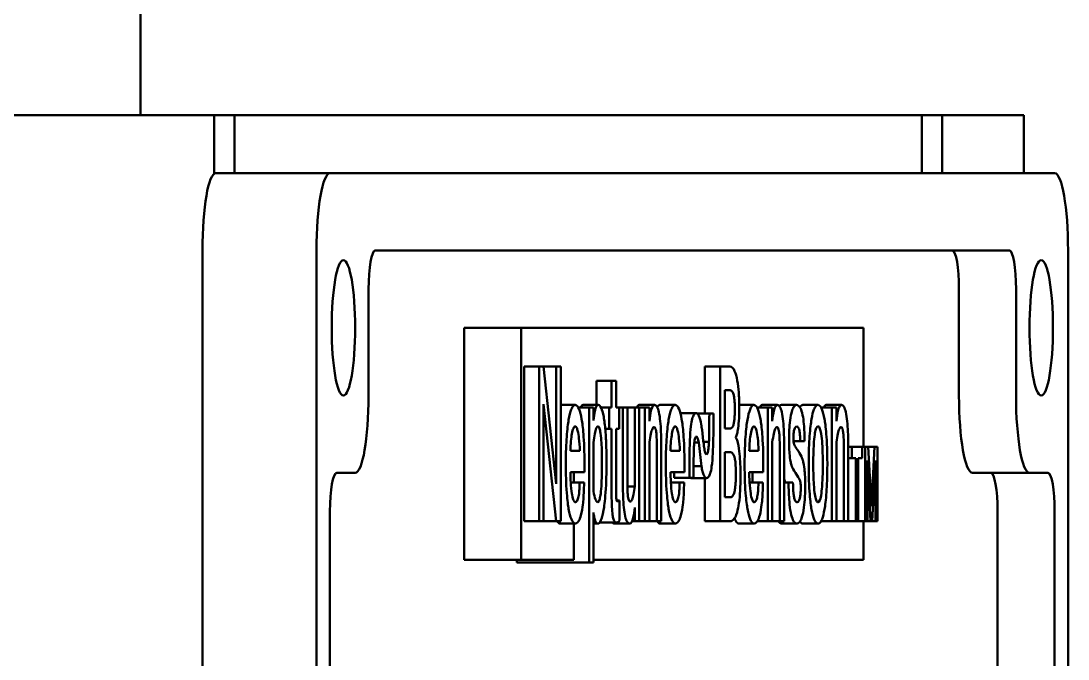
# Model space of a CAD drawing. Header units: inches. Extents: x 15 to 402, y 6 to 258.
# Drawn here: x 217.096 to 220.484, y 113.356 to 115.419 of the extents above; entities that cross this region are included whole.
import ezdxf

# ---------------------------------------------------------------- set-up
doc = ezdxf.new("R2010")
doc.units = ezdxf.units.IN
doc.header["$LTSCALE"] = 12
doc.header["$MEASUREMENT"] = 0
doc.layers.add('Visible (ANSI)', color=7, linetype='Continuous', lineweight=50)

msp = doc.modelspace()

# ---------------------------------------------------------------- linework, layer by layer
at = {"layer": 'Visible (ANSI)'}
for p, q in [((217.48332, 117.11465), (217.48332, 115.11465)), ((216.95738, 115.11465), (217.46421, 115.11465)), ((217.72179, 115.11465), (217.46421, 115.11465)), ((217.72179, 114.92536), (217.72179, 115.11465)), ((217.72179, 115.11465), (217.78778, 115.11465)), ((217.78778, 115.11465), (217.78778, 114.92715)), ((220.01047, 115.11465), (217.78778, 115.11465)), ((220.01047, 114.92715), (220.01047, 115.11465)), ((220.01047, 115.11465), (220.07646, 115.11465)), ((220.07646, 115.11465), (220.07646, 114.92715)), ((220.33404, 115.11465), (220.07646, 115.11465)), ((220.33404, 115.11465), (220.34069, 115.11465)), ((220.34069, 114.92715), (220.34069, 115.11465)), ((218.09628, 114.92715), (217.72697, 114.92715)), ((218.09628, 114.92715), (220.44053, 114.92715)), ((217.68356, 107.17715), (217.68356, 114.67715)), ((218.05286, 107.17715), (218.05286, 114.67715)), ((218.24279, 114.67711), (220.29401, 114.67711)), ((220.48394, 114.67715), (220.48394, 112.23961)), ((218.22109, 114.2084), (218.22109, 114.55211)), ((220.13107, 114.2084), (220.13107, 114.55211)), ((220.31572, 114.55211), (220.31572, 114.2084)), ((218.53025, 114.42711), (218.7149, 114.42711)), ((218.53025, 113.67711), (218.53025, 114.42711)), ((218.7149, 114.42711), (219.82191, 114.42711)), ((218.7149, 113.67711), (218.7149, 114.42711)), ((219.82191, 114.42711), (219.82191, 114.04211)), ((218.72421, 113.80211), (218.72421, 114.30211)), ((218.72421, 114.30211), (218.77345, 114.30211)), ((218.77345, 114.30211), (218.77345, 113.80211)), ((218.78751, 114.30211), (218.77345, 114.30211)), ((218.78751, 114.30211), (218.82838, 114.30211)), ((218.82838, 113.92307), (218.78751, 114.30211)), ((218.84253, 114.30211), (218.82838, 114.30211)), ((218.82838, 114.30211), (218.82838, 113.92307)), ((218.84253, 113.80211), (218.84253, 114.30211)), ((219.30918, 114.15029), (219.30918, 114.30211)), ((219.30918, 114.30211), (219.35843, 114.30211)), ((219.35843, 114.30211), (219.35843, 113.80211)), ((219.3898, 114.30211), (219.35843, 114.30211)), ((218.95795, 114.25606), (219.00719, 114.25606)), ((218.95795, 114.17762), (218.95795, 114.25606)), ((219.0216, 114.25606), (219.00719, 114.25606)), ((219.00719, 114.25606), (219.00719, 114.16952)), ((219.0216, 114.16952), (219.0216, 114.25606)), ((219.3731, 114.22519), (219.38874, 114.22519)), ((219.3731, 114.1012), (219.3731, 114.22519)), ((218.78751, 114.18066), (218.82838, 113.80211)), ((218.78751, 113.80211), (218.78751, 114.18066)), ((218.84253, 114.17762), (218.88933, 114.17762)), ((218.89924, 114.16952), (218.93437, 114.16952)), ((218.91483, 114.17762), (218.96408, 114.17762)), ((218.9487, 114.16952), (218.93437, 114.16952)), ((218.93437, 114.16952), (218.93437, 113.66851)), ((218.9487, 114.12752), (218.9487, 114.16952)), ((218.97299, 114.16952), (218.9998, 114.16952)), ((219.00719, 114.16952), (218.9998, 114.16952)), ((218.9998, 114.16952), (218.9998, 114.1007)), ((219.03144, 114.16952), (219.0216, 114.16952)), ((219.03144, 114.1007), (219.03144, 114.16952)), ((219.03144, 114.16952), (219.04371, 114.16952)), ((219.05821, 114.16952), (219.04371, 114.16952)), ((219.04371, 114.16952), (219.04371, 113.93268)), ((219.05821, 113.93521), (219.05821, 114.16952)), ((219.05821, 114.16952), (219.0822, 114.16952)), ((219.09652, 114.16952), (219.0822, 114.16952)), ((219.0822, 114.16952), (219.0822, 113.91446)), ((219.09652, 113.80211), (219.09652, 114.16952)), ((219.09652, 114.16952), (219.11529, 114.16952)), ((219.09654, 114.17762), (219.14578, 114.17762)), ((219.12961, 114.16952), (219.11529, 114.16952)), ((219.11529, 114.16952), (219.11529, 113.80211)), ((219.12961, 114.12549), (219.12961, 114.16952)), ((219.16364, 114.17762), (219.21289, 114.17762)), ((219.42025, 114.17762), (219.4678, 114.17762)), ((219.47771, 114.16952), (219.51284, 114.16952)), ((219.49409, 114.17762), (219.54333, 114.17762)), ((219.52717, 114.16952), (219.51284, 114.16952)), ((219.51284, 114.16952), (219.51284, 113.80211)), ((219.52717, 114.12549), (219.52717, 114.16952)), ((219.55627, 114.17762), (219.60552, 114.17762)), ((219.62584, 114.17762), (219.67508, 114.17762)), ((219.68499, 114.16952), (219.72012, 114.16952)), ((219.70138, 114.17762), (219.75062, 114.17762)), ((219.73445, 114.16952), (219.72012, 114.16952)), ((219.72012, 114.16952), (219.72012, 113.80211)), ((219.73445, 114.12549), (219.73445, 114.16952)), ((219.23206, 114.1513), (219.28131, 114.1513)), ((219.28433, 114.15029), (219.32349, 114.15029)), ((219.33667, 114.15029), (219.32349, 114.15029)), ((219.33667, 114.12043), (219.33667, 114.15029)), ((218.98663, 114.1007), (218.9998, 114.1007)), ((218.9998, 114.1007), (219.00719, 114.1007)), ((219.00719, 114.1007), (219.00719, 113.91345)), ((219.0216, 113.91092), (219.0216, 114.1007)), ((219.0216, 114.1007), (219.03144, 114.1007)), ((219.38971, 114.1012), (219.3731, 114.1012)), ((218.9487, 113.89877), (218.9487, 114.05616)), ((219.12961, 113.80211), (219.12961, 114.05768)), ((219.27488, 114.05616), (219.28921, 114.05616)), ((219.30448, 114.05819), (219.32226, 114.05819)), ((219.40826, 114.07086), (219.40849, 114.07086)), ((219.52717, 113.80211), (219.52717, 114.05768)), ((219.59583, 114.06021), (219.61729, 114.06021)), ((219.61729, 114.06021), (219.63144, 114.06021)), ((219.73445, 113.80211), (219.73445, 114.05768)), ((218.90453, 114.02985), (218.87412, 114.02985)), ((219.1536, 114.03643), (219.1536, 113.80211)), ((219.16802, 113.80211), (219.16802, 114.03896)), ((219.22809, 114.02985), (219.19768, 114.02985)), ((219.3731, 114.02479), (219.3898, 114.02479)), ((219.3731, 113.87904), (219.3731, 114.02479)), ((219.483, 114.02985), (219.45259, 114.02985)), ((219.55116, 114.03643), (219.55116, 113.80211)), ((219.56557, 113.80211), (219.56557, 114.03896)), ((219.75844, 114.03643), (219.75844, 113.80211)), ((219.77285, 114.04211), (219.78476, 114.04211)), ((219.77285, 113.80211), (219.77285, 114.03896)), ((219.81821, 114.04211), (219.78476, 114.04211)), ((219.78476, 114.04211), (219.78476, 114.00519)), ((219.81821, 114.00519), (219.81821, 114.04211)), ((219.81821, 114.04211), (219.82804, 114.04211)), ((219.83748, 114.04211), (219.82804, 114.04211)), ((219.82804, 114.04211), (219.82804, 113.80211)), ((219.83748, 114.04211), (219.85798, 114.04211)), ((219.84765, 113.85021), (219.83748, 114.04211)), ((219.85798, 114.04211), (219.84765, 113.85021)), ((219.86739, 114.04211), (219.85798, 114.04211)), ((219.86739, 113.80211), (219.86739, 114.04211)), ((219.77285, 114.00519), (219.78476, 114.00519)), ((219.78476, 114.00519), (219.79792, 114.00519)), ((219.79792, 114.00519), (219.79792, 113.80211)), ((219.80496, 114.00519), (219.81821, 114.00519)), ((219.80496, 113.80211), (219.80496, 114.00519)), ((219.83478, 113.9979), (219.84466, 113.80211)), ((219.83478, 113.80211), (219.83478, 113.9979)), ((219.85069, 113.80211), (219.8606, 113.9979)), ((219.8606, 113.9979), (219.8606, 113.80211)), ((218.11799, 113.9584), (218.17767, 113.9584)), ((218.87395, 113.96051), (218.91947, 113.96051)), ((218.88513, 113.92661), (218.88513, 113.96051)), ((218.91947, 113.96051), (218.91947, 113.98531)), ((219.19751, 113.96051), (219.24303, 113.96051)), ((219.20974, 113.9423), (219.20974, 113.96051)), ((219.24303, 113.96051), (219.24303, 113.98531)), ((219.25898, 113.97266), (219.25898, 113.9423)), ((219.27248, 113.97924), (219.29791, 113.97924)), ((219.45242, 113.96051), (219.49794, 113.96051)), ((219.4636, 113.92661), (219.4636, 113.96051)), ((219.49794, 113.96051), (219.49794, 113.98531)), ((220.17448, 113.9584), (220.35913, 113.9584)), ((220.35913, 113.9584), (220.41881, 113.9584)), ((218.87533, 113.92661), (218.90365, 113.92661)), ((218.91833, 113.92661), (218.90365, 113.92661)), ((219.19889, 113.92661), (219.22721, 113.92661)), ((219.20974, 113.9423), (219.25898, 113.9423)), ((219.24189, 113.92661), (219.22721, 113.92661)), ((219.25898, 113.9423), (219.27225, 113.9423)), ((219.26511, 113.94128), (219.31435, 113.94128)), ((219.30918, 113.80211), (219.30918, 113.94128)), ((219.4538, 113.92661), (219.48212, 113.92661)), ((219.4968, 113.92661), (219.48212, 113.92661)), ((219.56557, 113.92661), (219.57977, 113.92661)), ((219.59409, 113.92661), (219.57977, 113.92661)), ((219.05838, 113.91446), (219.0822, 113.91446)), ((219.02324, 113.86892), (219.03276, 113.86892)), ((219.03276, 113.80363), (219.03276, 113.86892)), ((219.39138, 113.87904), (219.3731, 113.87904)), ((218.09628, 108.0209), (218.09628, 113.8334)), ((218.9487, 113.66851), (218.9487, 113.82995)), ((219.0822, 113.84614), (219.0822, 113.80211)), ((220.25587, 112.23961), (220.25587, 113.8334)), ((220.44052, 113.8334), (220.44052, 112.23961)), ((218.72421, 113.80211), (218.77345, 113.80211)), ((218.77345, 113.80211), (218.78751, 113.80211)), ((218.78751, 113.80211), (218.82838, 113.80211)), ((218.82838, 113.80211), (218.84253, 113.80211)), ((218.84114, 113.79402), (218.89038, 113.79402)), ((218.88513, 113.67711), (218.88513, 113.79402)), ((218.9487, 113.79402), (218.96337, 113.79402)), ((218.97403, 113.79705), (219.02327, 113.79705)), ((219.01661, 113.79402), (219.06585, 113.79402)), ((219.07359, 113.80211), (219.0822, 113.80211)), ((219.0822, 113.80211), (219.09652, 113.80211)), ((219.09652, 113.80211), (219.11529, 113.80211)), ((219.11529, 113.80211), (219.12961, 113.80211)), ((219.12961, 113.80211), (219.1536, 113.80211)), ((219.1536, 113.80211), (219.16802, 113.80211)), ((219.1647, 113.79402), (219.21394, 113.79402)), ((219.30918, 113.80211), (219.35843, 113.80211)), ((219.35843, 113.80211), (219.39138, 113.80211)), ((219.41961, 113.79402), (219.46885, 113.79402)), ((219.47915, 113.80211), (219.51284, 113.80211)), ((219.51284, 113.80211), (219.52717, 113.80211)), ((219.52717, 113.80211), (219.55116, 113.80211)), ((219.55116, 113.80211), (219.56557, 113.80211)), ((219.55821, 113.79402), (219.60745, 113.79402)), ((219.62584, 113.79402), (219.67508, 113.79402)), ((219.685, 113.80211), (219.72012, 113.80211)), ((219.72012, 113.80211), (219.73445, 113.80211)), ((219.73445, 113.80211), (219.75844, 113.80211)), ((219.75844, 113.80211), (219.77285, 113.80211)), ((219.77285, 113.80211), (219.79792, 113.80211)), ((219.79792, 113.80211), (219.80496, 113.80211)), ((219.80496, 113.80211), (219.82804, 113.80211)), ((219.82191, 113.80211), (219.82191, 113.67711)), ((219.82804, 113.80211), (219.83478, 113.80211)), ((219.83478, 113.80211), (219.84466, 113.80211)), ((219.84466, 113.80211), (219.85069, 113.80211)), ((219.85069, 113.80211), (219.8606, 113.80211)), ((219.8606, 113.80211), (219.86739, 113.80211)), ((218.53025, 113.67711), (218.7149, 113.67711)), ((218.70048, 113.66851), (218.70048, 113.67711)), ((218.70048, 113.66851), (218.93437, 113.66851)), ((218.88513, 113.67711), (218.7149, 113.67711)), ((218.93437, 113.66851), (218.9487, 113.66851)), ((219.82191, 113.67711), (218.9487, 113.67711))]:
    msp.add_line(p, q, dxfattribs=at)
for centre, major_axis, start_param, end_param in [((217.72697, 114.67715), (0, 0.25), 0, 1.5707963), ((218.09628, 114.67715), (0, 0.25), 0, 1.5707963), ((220.44053, 114.67715), (0, 0.25), 4.712389, 6.2831853), ((218.24279, 114.55211), (0, 0.125), 0, 1.5707963), ((220.10936, 114.55211), (0, 0.125), 4.712389, 6.2831853), ((220.29401, 114.55211), (0, 0.125), 4.712389, 6.2831853), ((218.17767, 114.2084), (0, -0.25), 0, 1.5707963), ((220.17448, 114.2084), (0, -0.25), 4.712389, 6.2831853), ((220.35913, 114.2084), (0, -0.25), 4.712389, 6.2831853), ((218.11799, 113.8334), (0, 0.125), 0, 1.5707963), ((220.23416, 113.8334), (0, 0.125), 4.712389, 6.2831853), ((220.41881, 113.8334), (0, 0.125), 4.712389, 6.2831853)]:
    msp.add_ellipse(centre, major_axis=major_axis, ratio=0.1736482, start_param=start_param, end_param=end_param, dxfattribs=at)
for centre in [(218.13969, 114.42715), (220.39711, 114.42715)]:
    msp.add_ellipse(centre, major_axis=(0, 0.21875), ratio=0.1736482, dxfattribs=at)
for points, degree, knots in [([(219.42029, 114.16952), (219.42029, 114.1782), (219.42015, 114.18682), (219.41957, 114.2035), (219.41913, 114.21141), (219.41771, 114.22984), (219.41629, 114.24387), (219.41166, 114.26908), (219.40886, 114.27939), (219.40169, 114.29535), (219.39665, 114.30211), (219.3898, 114.30211)], 3, [-1.370222, -1.370222, -1.370222, -1.370222, -1.1336769, -1.1336769, -0.906032, -0.906032, -0.5838602, -0.5838602, -0.3005043, -0.3005043, 0, 0, 0, 0]), ([(219.38874, 114.22519), (219.39137, 114.22519), (219.39432, 114.22433), (219.39818, 114.21975), (219.39992, 114.21714), (219.40255, 114.20898), (219.4033, 114.20517), (219.40457, 114.19693), (219.40495, 114.19217), (219.40565, 114.18039), (219.40579, 114.17194), (219.40579, 114.16396)], 3, [-0.21788398, -0.21788398, -0.21788398, -0.21788398, -0.15149232, -0.15149232, -0.11874939, -0.11874939, -0.09464191, -0.09464191, -0.06081224, -0.06081224, 0, 0, 0, 0]), ([(218.88933, 114.17762), (218.88716, 114.17762), (218.885, 114.17651), (218.88055, 114.17144), (218.8786, 114.16764), (218.87359, 114.15524), (218.87064, 114.14392), (218.86605, 114.11725), (218.86374, 114.10001), (218.86041, 114.05278), (218.85919, 114.02445), (218.85919, 113.98582)], 3, [-1.4919316, -1.4919316, -1.4919316, -1.4919316, -1.2903014, -1.2903014, -1.0712515, -1.0712515, -0.6411915, -0.6411915, -0.2943902, -0.2943902, 0, 0, 0, 0]), ([(218.91947, 113.98531), (218.91947, 114.00279), (218.91922, 114.02032), (218.91793, 114.05787), (218.91693, 114.07275), (218.91444, 114.1045), (218.91235, 114.1202), (218.90791, 114.14584), (218.90505, 114.15658), (218.89901, 114.17087), (218.89496, 114.17762), (218.88933, 114.17762)], 3, [-0.95374288, -0.95374288, -0.95374288, -0.95374288, -0.86423892, -0.86423892, -0.75775194, -0.75775194, -0.52950742, -0.52950742, -0.24718032, -0.24718032, 0, 0, 0, 0]), ([(218.96408, 114.17762), (218.96191, 114.17762), (218.95973, 114.17611), (218.95583, 114.16882), (218.95416, 114.16366), (218.95101, 114.14852), (218.94971, 114.1386), (218.9487, 114.12752)], 3, [-0.27518447, -0.27518447, -0.27518447, -0.27518447, -0.18002451, -0.18002451, -0.0953991, -0.0953991, 0, 0, 0, 0]), ([(218.99079, 113.98885), (218.99079, 114.00794), (218.99051, 114.02703), (218.98941, 114.05907), (218.98863, 114.07687), (218.98574, 114.1116), (218.98395, 114.12654), (218.97905, 114.15357), (218.97633, 114.16183), (218.97105, 114.17439), (218.9676, 114.17762), (218.96408, 114.17762)], 3, [-0.55895589, -0.55895589, -0.55895589, -0.55895589, -0.42730196, -0.42730196, -0.33362764, -0.33362764, -0.25055777, -0.25055777, -0.15451105, -0.15451105, 0, 0, 0, 0]), ([(219.14578, 114.17762), (219.14369, 114.17762), (219.14161, 114.17616), (219.13775, 114.16934), (219.13604, 114.16438), (219.13249, 114.14896), (219.13089, 114.13791), (219.12961, 114.12549)], 3, [-0.28699786, -0.28699786, -0.28699786, -0.28699786, -0.19530538, -0.19530538, -0.10997007, -0.10997007, 0, 0, 0, 0]), ([(219.16802, 114.03896), (219.16802, 114.05328), (219.16784, 114.06789), (219.16698, 114.09402), (219.16637, 114.10593), (219.16452, 114.12843), (219.16329, 114.13869), (219.16001, 114.15662), (219.15804, 114.16342), (219.15268, 114.17519), (219.14918, 114.17762), (219.14578, 114.17762)], 3, [-0.54983804, -0.54983804, -0.54983804, -0.54983804, -0.44076065, -0.44076065, -0.34737427, -0.34737427, -0.25125884, -0.25125884, -0.14914917, -0.14914917, 0, 0, 0, 0]), ([(219.21289, 114.17762), (219.21071, 114.17762), (219.20855, 114.17651), (219.20411, 114.17144), (219.20215, 114.16764), (219.19715, 114.15524), (219.1942, 114.14392), (219.18961, 114.11725), (219.1873, 114.10001), (219.18397, 114.05278), (219.18274, 114.02445), (219.18274, 113.98582)], 3, [-1.4919316, -1.4919316, -1.4919316, -1.4919316, -1.2903014, -1.2903014, -1.0712515, -1.0712515, -0.6411915, -0.6411915, -0.2943902, -0.2943902, 0, 0, 0, 0]), ([(219.24303, 113.98531), (219.24303, 114.00279), (219.24278, 114.02032), (219.24149, 114.05787), (219.24049, 114.07275), (219.238, 114.1045), (219.23591, 114.1202), (219.23146, 114.14584), (219.2286, 114.15658), (219.22257, 114.17087), (219.21852, 114.17762), (219.21289, 114.17762)], 3, [-0.95374288, -0.95374288, -0.95374288, -0.95374288, -0.86423892, -0.86423892, -0.75775194, -0.75775194, -0.52950742, -0.52950742, -0.24718032, -0.24718032, 0, 0, 0, 0]), ([(219.40579, 114.16396), (219.40579, 114.15786), (219.4057, 114.15168), (219.40527, 114.14053), (219.40497, 114.1355), (219.40402, 114.12571), (219.40338, 114.12129), (219.40191, 114.11459), (219.40084, 114.11075), (219.39634, 114.10272), (219.39298, 114.1012), (219.38971, 114.1012)], 3, [-0.57094697, -0.57094697, -0.57094697, -0.57094697, -0.45361238, -0.45361238, -0.35124457, -0.35124457, -0.23793649, -0.23793649, -0.14355336, -0.14355336, 0, 0, 0, 0]), ([(219.40825, 114.07084), (219.40971, 114.07371), (219.41112, 114.07733), (219.41364, 114.08605), (219.41475, 114.09095), (219.41714, 114.10498), (219.41821, 114.11454), (219.41993, 114.13929), (219.42029, 114.15445), (219.42029, 114.16952)], 3, [-0.33200445, -0.33200445, -0.33200445, -0.33200445, -0.26455828, -0.26455828, -0.20299351, -0.20299351, -0.11486081, -0.11486081, 0, 0, 0, 0]), ([(219.4678, 114.17762), (219.46563, 114.17762), (219.46347, 114.17651), (219.45902, 114.17144), (219.45706, 114.16764), (219.45206, 114.15524), (219.44911, 114.14392), (219.44452, 114.11725), (219.44221, 114.10001), (219.43888, 114.05278), (219.43765, 114.02445), (219.43765, 113.98582)], 3, [-1.4919316, -1.4919316, -1.4919316, -1.4919316, -1.2903014, -1.2903014, -1.0712515, -1.0712515, -0.6411915, -0.6411915, -0.2943902, -0.2943902, 0, 0, 0, 0]), ([(219.49794, 113.98531), (219.49794, 114.00279), (219.49769, 114.02032), (219.4964, 114.05787), (219.4954, 114.07275), (219.49291, 114.1045), (219.49082, 114.1202), (219.48638, 114.14584), (219.48352, 114.15658), (219.47748, 114.17087), (219.47343, 114.17762), (219.4678, 114.17762)], 3, [-0.95374288, -0.95374288, -0.95374288, -0.95374288, -0.86423892, -0.86423892, -0.75775194, -0.75775194, -0.52950742, -0.52950742, -0.24718032, -0.24718032, 0, 0, 0, 0]), ([(219.54333, 114.17762), (219.54125, 114.17762), (219.53916, 114.17616), (219.53531, 114.16934), (219.53359, 114.16438), (219.53004, 114.14896), (219.52844, 114.13791), (219.52717, 114.12549)], 3, [-0.28699786, -0.28699786, -0.28699786, -0.28699786, -0.19530538, -0.19530538, -0.10997007, -0.10997007, 0, 0, 0, 0]), ([(219.56557, 114.03896), (219.56557, 114.05328), (219.56539, 114.06789), (219.56454, 114.09402), (219.56393, 114.10593), (219.56208, 114.12843), (219.56084, 114.13869), (219.55756, 114.15662), (219.55559, 114.16342), (219.55023, 114.17519), (219.54673, 114.17762), (219.54333, 114.17762)], 3, [-0.54983804, -0.54983804, -0.54983804, -0.54983804, -0.44076065, -0.44076065, -0.34737427, -0.34737427, -0.25125884, -0.25125884, -0.14914917, -0.14914917, 0, 0, 0, 0]), ([(219.60552, 114.17762), (219.60304, 114.17762), (219.60057, 114.17629), (219.5954, 114.1696), (219.59327, 114.16446), (219.59016, 114.15554), (219.58796, 114.14799), (219.58421, 114.1254), (219.58317, 114.11449), (219.58166, 114.09361), (219.58126, 114.08065), (219.58126, 114.0673)], 3, [-0.38018483, -0.38018483, -0.38018483, -0.38018483, -0.3198985, -0.3198985, -0.251009, -0.251009, -0.1723725, -0.1723725, -0.1017229, -0.1017229, 0, 0, 0, 0]), ([(219.63144, 114.06021), (219.63139, 114.07024), (219.63121, 114.08031), (219.63049, 114.09893), (219.62999, 114.1075), (219.62832, 114.12695), (219.62701, 114.1368), (219.62338, 114.15506), (219.62104, 114.16208), (219.61445, 114.17507), (219.60984, 114.17762), (219.60552, 114.17762)], 3, [-0.54588742, -0.54588742, -0.54588742, -0.54588742, -0.46963717, -0.46963717, -0.40090481, -0.40090481, -0.30477701, -0.30477701, -0.18967669, -0.18967669, 0, 0, 0, 0]), ([(219.67508, 114.17762), (219.67277, 114.17762), (219.67047, 114.17649), (219.66567, 114.17114), (219.6636, 114.16705), (219.65894, 114.15549), (219.65625, 114.14508), (219.65189, 114.11958), (219.64957, 114.10205), (219.64626, 114.0553), (219.64494, 114.02659), (219.64494, 113.98582)], 3, [-1.568013, -1.568013, -1.568013, -1.568013, -1.3597383, -1.3597383, -1.1270748, -1.1270748, -0.6933324, -0.6933324, -0.3106443, -0.3106443, 0, 0, 0, 0]), ([(219.70522, 113.98582), (219.70522, 114.00326), (219.70497, 114.02076), (219.70369, 114.05793), (219.7027, 114.07268), (219.69998, 114.10725), (219.6977, 114.12252), (219.69366, 114.14584), (219.6908, 114.15658), (219.68476, 114.17087), (219.68071, 114.17762), (219.67508, 114.17762)], 3, [-0.85465869, -0.85465869, -0.85465869, -0.85465869, -0.78871843, -0.78871843, -0.71138856, -0.71138856, -0.52950742, -0.52950742, -0.24718032, -0.24718032, 0, 0, 0, 0]), ([(219.75062, 114.17762), (219.74853, 114.17762), (219.74644, 114.17616), (219.74259, 114.16934), (219.74087, 114.16438), (219.73732, 114.14896), (219.73572, 114.13791), (219.73445, 114.12549)], 3, [-0.28699786, -0.28699786, -0.28699786, -0.28699786, -0.19530538, -0.19530538, -0.10997007, -0.10997007, 0, 0, 0, 0]), ([(219.77285, 114.03896), (219.77285, 114.05328), (219.77267, 114.06789), (219.77182, 114.09402), (219.77121, 114.10593), (219.76936, 114.12843), (219.76812, 114.13869), (219.76484, 114.15662), (219.76287, 114.16342), (219.75752, 114.17519), (219.75401, 114.17762), (219.75062, 114.17762)], 3, [-0.54983804, -0.54983804, -0.54983804, -0.54983804, -0.44076065, -0.44076065, -0.34737427, -0.34737427, -0.25125884, -0.25125884, -0.14914917, -0.14914917, 0, 0, 0, 0]), ([(219.28131, 114.1513), (219.27911, 114.1513), (219.27688, 114.1503), (219.27297, 114.14567), (219.27109, 114.14245), (219.26758, 114.13151), (219.26609, 114.12425), (219.26363, 114.1067), (219.26221, 114.09344), (219.26012, 114.05587), (219.25898, 114.02593), (219.25898, 113.97266)], 3, [-2.3834325, -2.3834325, -2.3834325, -2.3834325, -1.8060438, -1.8060438, -1.3327779, -1.3327779, -0.8613347, -0.8613347, -0.4059085, -0.4059085, 0, 0, 0, 0]), ([(219.29721, 114.11487), (219.29509, 114.12661), (219.29268, 114.13593), (219.28718, 114.14852), (219.28428, 114.1513), (219.28131, 114.1513)], 3, [-0.2596696, -0.2596696, -0.2596696, -0.2596696, -0.13042883, -0.13042883, 0, 0, 0, 0]), ([(219.32349, 114.15029), (219.32308, 114.1019), (219.32292, 114.08739), (219.32273, 114.07318), (219.32255, 114.0642), (219.32226, 114.05819)], 3, [-0.073344423, -0.073344423, -0.073344423, -0.073344423, -0.047519074, -0.047519074, 0, 0, 0, 0]), ([(218.87412, 114.02985), (218.87444, 114.04041), (218.87499, 114.05063), (218.87665, 114.06931), (218.8777, 114.07742), (218.88038, 114.09229), (218.88189, 114.098), (218.88538, 114.10634), (218.88733, 114.10829), (218.88933, 114.10829)], 3, [-0.31166749, -0.31166749, -0.31166749, -0.31166749, -0.23705054, -0.23705054, -0.16576507, -0.16576507, -0.0878526, -0.0878526, 0, 0, 0, 0]), ([(218.88933, 114.10829), (218.89075, 114.10829), (218.89217, 114.10731), (218.89485, 114.10293), (218.89607, 114.09972), (218.89933, 114.08744), (218.90079, 114.07704), (218.90308, 114.05772), (218.90401, 114.04422), (218.90453, 114.02985)], 3, [-0.25145744, -0.25145744, -0.25145744, -0.25145744, -0.21404187, -0.21404187, -0.17828382, -0.17828382, -0.11189925, -0.11189925, 0, 0, 0, 0]), ([(218.9487, 114.05616), (218.94998, 114.06649), (218.95146, 114.0764), (218.95455, 114.09188), (218.95613, 114.09794), (218.95958, 114.1062), (218.96135, 114.10829), (218.9632, 114.10829)], 3, [-0.26084909, -0.26084909, -0.26084909, -0.26084909, -0.1639148, -0.1639148, -0.08102913, -0.08102913, 0, 0, 0, 0]), ([(218.9632, 114.10829), (218.96409, 114.10829), (218.96498, 114.10779), (218.96669, 114.10559), (218.96748, 114.10398), (218.96953, 114.09803), (218.97063, 114.0928), (218.97317, 114.07581), (218.97401, 114.06395), (218.97563, 114.03617), (218.97603, 114.01249), (218.97603, 113.98885)], 3, [-0.34391216, -0.34391216, -0.34391216, -0.34391216, -0.31786711, -0.31786711, -0.29318796, -0.29318796, -0.251195, -0.251195, -0.18010027, -0.18010027, 0, 0, 0, 0]), ([(219.12961, 114.05768), (219.13107, 114.06738), (219.13269, 114.07672), (219.13593, 114.09114), (219.13755, 114.09685), (219.14087, 114.1043), (219.14251, 114.10626), (219.1442, 114.10626)], 3, [-0.25414778, -0.25414778, -0.25414778, -0.25414778, -0.15637481, -0.15637481, -0.07435436, -0.07435436, 0, 0, 0, 0]), ([(219.1442, 114.10626), (219.14528, 114.10626), (219.14638, 114.10576), (219.14833, 114.10319), (219.1492, 114.10134), (219.15074, 114.09577), (219.15124, 114.09272), (219.1522, 114.08537), (219.15261, 114.0796), (219.15343, 114.06286), (219.1536, 114.04953), (219.1536, 114.03643)], 3, [-0.24371502, -0.24371502, -0.24371502, -0.24371502, -0.20910445, -0.20910445, -0.17940168, -0.17940168, -0.15075746, -0.15075746, -0.09989135, -0.09989135, 0, 0, 0, 0]), ([(219.19768, 114.02985), (219.198, 114.04041), (219.19855, 114.05063), (219.20021, 114.06931), (219.20126, 114.07742), (219.20394, 114.09229), (219.20545, 114.098), (219.20893, 114.10634), (219.21088, 114.10829), (219.21289, 114.10829)], 3, [-0.31166749, -0.31166749, -0.31166749, -0.31166749, -0.23705054, -0.23705054, -0.16576507, -0.16576507, -0.0878526, -0.0878526, 0, 0, 0, 0]), ([(219.21289, 114.10829), (219.21431, 114.10829), (219.21572, 114.10731), (219.2184, 114.10293), (219.21963, 114.09972), (219.22289, 114.08744), (219.22435, 114.07704), (219.22664, 114.05772), (219.22757, 114.04422), (219.22809, 114.02985)], 3, [-0.25145744, -0.25145744, -0.25145744, -0.25145744, -0.21404187, -0.21404187, -0.17828382, -0.17828382, -0.11189925, -0.11189925, 0, 0, 0, 0]), ([(219.30653, 114.04047), (219.30595, 114.04547), (219.29966, 114.10017), (219.29754, 114.11335), (219.29741, 114.11411), (219.29727, 114.11468), (219.29724, 114.1148), (219.29721, 114.11487)], 3, [-0.081233848, -0.081233848, -0.081233848, -0.081233848, -0.006321127, -0.006321127, -0.00143225, -0.00143225, 0, 0, 0, 0]), ([(219.31435, 113.94128), (219.31656, 113.94128), (219.3188, 113.9423), (219.32378, 113.94831), (219.32554, 113.95331), (219.32817, 113.96166), (219.32971, 113.96926), (219.33271, 113.99095), (219.33387, 114.00566), (219.33622, 114.05003), (219.33667, 114.08555), (219.33667, 114.12043)], 3, [-0.58963682, -0.58963682, -0.58963682, -0.58963682, -0.55353283, -0.55353283, -0.50652615, -0.50652615, -0.40328783, -0.40328783, -0.26584205, -0.26584205, 0, 0, 0, 0]), ([(219.45259, 114.02985), (219.45291, 114.04041), (219.45346, 114.05063), (219.45512, 114.06931), (219.45617, 114.07742), (219.45885, 114.09229), (219.46036, 114.098), (219.46385, 114.10634), (219.46579, 114.10829), (219.4678, 114.10829)], 3, [-0.31166749, -0.31166749, -0.31166749, -0.31166749, -0.23705054, -0.23705054, -0.16576507, -0.16576507, -0.0878526, -0.0878526, 0, 0, 0, 0]), ([(219.4678, 114.10829), (219.46922, 114.10829), (219.47063, 114.10731), (219.47332, 114.10293), (219.47454, 114.09972), (219.4778, 114.08744), (219.47926, 114.07704), (219.48155, 114.05772), (219.48248, 114.04422), (219.483, 114.02985)], 3, [-0.25145744, -0.25145744, -0.25145744, -0.25145744, -0.21404187, -0.21404187, -0.17828382, -0.17828382, -0.11189925, -0.11189925, 0, 0, 0, 0]), ([(219.52717, 114.05768), (219.52862, 114.06738), (219.53024, 114.07672), (219.53348, 114.09114), (219.5351, 114.09685), (219.53842, 114.1043), (219.54006, 114.10626), (219.54175, 114.10626)], 3, [-0.25414778, -0.25414778, -0.25414778, -0.25414778, -0.15637481, -0.15637481, -0.07435436, -0.07435436, 0, 0, 0, 0]), ([(219.54175, 114.10626), (219.54283, 114.10626), (219.54393, 114.10576), (219.54588, 114.10319), (219.54676, 114.10134), (219.54829, 114.09577), (219.54879, 114.09272), (219.54975, 114.08537), (219.55016, 114.0796), (219.55098, 114.06286), (219.55116, 114.04953), (219.55116, 114.03643)], 3, [-0.24371502, -0.24371502, -0.24371502, -0.24371502, -0.20910445, -0.20910445, -0.17940168, -0.17940168, -0.15075746, -0.15075746, -0.09989135, -0.09989135, 0, 0, 0, 0]), ([(219.59558, 114.07236), (219.59558, 114.07452), (219.59562, 114.07666), (219.59578, 114.0808), (219.5959, 114.08275), (219.59635, 114.08812), (219.59677, 114.09112), (219.59805, 114.09768), (219.59903, 114.10066), (219.60197, 114.10699), (219.60422, 114.10829), (219.60631, 114.10829)], 3, [-0.1993324, -0.1993324, -0.1993324, -0.1993324, -0.18286786, -0.18286786, -0.16704919, -0.16704919, -0.13742315, -0.13742315, -0.09174875, -0.09174875, 0, 0, 0, 0]), ([(219.60631, 114.10829), (219.60841, 114.10829), (219.61048, 114.10684), (219.61316, 114.1007), (219.61401, 114.09786), (219.61546, 114.09038), (219.61601, 114.08602), (219.61696, 114.07454), (219.61721, 114.06738), (219.61729, 114.06021)], 3, [-0.22338557, -0.22338557, -0.22338557, -0.22338557, -0.14005983, -0.14005983, -0.09676592, -0.09676592, -0.05477189, -0.05477189, 0, 0, 0, 0]), ([(219.6597, 113.98582), (219.6597, 113.9993), (219.65985, 114.01328), (219.66071, 114.04027), (219.66135, 114.05045), (219.66301, 114.0716), (219.66419, 114.08016), (219.66672, 114.09474), (219.6682, 114.09939), (219.67119, 114.10649), (219.67312, 114.10829), (219.67508, 114.10829)], 3, [-0.22807944, -0.22807944, -0.22807944, -0.22807944, -0.20529475, -0.20529475, -0.18174805, -0.18174805, -0.14222138, -0.14222138, -0.08603821, -0.08603821, 0, 0, 0, 0]), ([(219.67508, 114.10829), (219.67616, 114.10829), (219.67723, 114.10771), (219.67962, 114.10486), (219.6806, 114.1026), (219.68276, 114.09695), (219.68407, 114.09134), (219.68671, 114.0749), (219.6878, 114.06356), (219.68986, 114.03278), (219.69046, 114.01157), (219.69046, 113.98582)], 3, [-0.48525635, -0.48525635, -0.48525635, -0.48525635, -0.45378412, -0.45378412, -0.41435583, -0.41435583, -0.32082838, -0.32082838, -0.19619361, -0.19619361, 0, 0, 0, 0]), ([(219.73445, 114.05768), (219.7359, 114.06738), (219.73752, 114.07672), (219.74076, 114.09114), (219.74238, 114.09685), (219.7457, 114.1043), (219.74734, 114.10626), (219.74903, 114.10626)], 3, [-0.25414778, -0.25414778, -0.25414778, -0.25414778, -0.15637481, -0.15637481, -0.07435436, -0.07435436, 0, 0, 0, 0]), ([(219.74903, 114.10626), (219.75011, 114.10626), (219.75121, 114.10576), (219.75316, 114.10319), (219.75404, 114.10134), (219.75557, 114.09577), (219.75608, 114.09272), (219.75703, 114.08537), (219.75744, 114.0796), (219.75826, 114.06286), (219.75844, 114.04953), (219.75844, 114.03643)], 3, [-0.24371502, -0.24371502, -0.24371502, -0.24371502, -0.20910445, -0.20910445, -0.17940168, -0.17940168, -0.15075746, -0.15075746, -0.09989135, -0.09989135, 0, 0, 0, 0]), ([(219.27331, 114.0344), (219.27355, 114.04009), (219.27389, 114.04575), (219.27475, 114.05549), (219.27526, 114.05968), (219.27654, 114.06706), (219.2773, 114.06996), (219.27922, 114.07443), (219.28035, 114.07539), (219.28148, 114.07539)], 3, [-0.17401034, -0.17401034, -0.17401034, -0.17401034, -0.12936578, -0.12936578, -0.09065897, -0.09065897, -0.0497718, -0.0497718, 0, 0, 0, 0]), ([(219.28148, 114.07539), (219.28217, 114.07539), (219.28284, 114.075), (219.28419, 114.07338), (219.28484, 114.07216), (219.28687, 114.06714), (219.28811, 114.06207), (219.28921, 114.05616)], 3, [-0.12657462, -0.12657462, -0.12657462, -0.12657462, -0.09654482, -0.09654482, -0.06622492, -0.06622492, 0, 0, 0, 0]), ([(219.28921, 114.05616), (219.29052, 114.04314), (219.2919, 114.03031), (219.2948, 114.00466), (219.29633, 113.99184), (219.29791, 113.97924)], 3, [-0.23324276, -0.23324276, -0.23324276, -0.23324276, -0.11854585, -0.11854585, 0, 0, 0, 0]), ([(219.32226, 114.05819), (219.32202, 114.05259), (219.32169, 114.047), (219.32085, 114.03745), (219.32036, 114.03334), (219.31909, 114.0261), (219.31832, 114.02319), (219.31639, 114.01869), (219.31524, 114.0177), (219.31408, 114.0177)], 3, [-0.17274752, -0.17274752, -0.17274752, -0.17274752, -0.12892677, -0.12892677, -0.09125466, -0.09125466, -0.05069558, -0.05069558, 0, 0, 0, 0]), ([(219.42433, 113.95191), (219.42433, 113.96368), (219.42408, 113.97527), (219.42306, 113.99837), (219.42233, 114.00901), (219.42, 114.03108), (219.41815, 114.04375), (219.41358, 114.06299), (219.41224, 114.06627), (219.41039, 114.06993), (219.40933, 114.07102), (219.40825, 114.07084)], 3, [-0.23640494, -0.23640494, -0.23640494, -0.23640494, -0.1893821, -0.1893821, -0.14123145, -0.14123145, -0.08584592, -0.08584592, -0.04752019, -0.04752019, 0, 0, 0, 0]), ([(219.58126, 114.0673), (219.58126, 114.05747), (219.5814, 114.04739), (219.58207, 114.03069), (219.58254, 114.02271), (219.58456, 114.003), (219.58603, 113.99602), (219.58837, 113.98594), (219.59096, 113.9747), (219.602, 113.95849)], 3, [-1.2875863, -1.2875863, -1.2875863, -1.2875863, -1.0076389, -1.0076389, -0.799535, -0.799535, -0.4999173, -0.4999173, 0, 0, 0, 0]), ([(219.61149, 114.02782), (219.60537, 114.03628), (219.60215, 114.04152), (219.59836, 114.04914), (219.59746, 114.05162), (219.59657, 114.05505), (219.5963, 114.05628), (219.596, 114.05835), (219.59591, 114.05912), (219.59558, 114.06382), (219.59558, 114.06819), (219.59558, 114.07236)], 3, [-0.13142024, -0.13142024, -0.13142024, -0.13142024, -0.08573718, -0.08573718, -0.05237585, -0.05237585, -0.03859982, -0.03859982, -0.03172813, -0.03172813, 0, 0, 0, 0]), ([(219.27225, 113.9423), (219.27234, 113.96117), (219.27248, 113.98487), (219.27286, 114.01637), (219.27305, 114.02788), (219.27331, 114.0344)], 3, [-0.12909353, -0.12909353, -0.12909353, -0.12909353, -0.05099445, -0.05099445, 0, 0, 0, 0]), ([(219.31408, 114.0177), (219.31341, 114.0177), (219.31275, 114.01817), (219.31143, 114.0201), (219.31079, 114.02155), (219.30878, 114.02759), (219.30757, 114.03372), (219.30653, 114.04047)], 3, [-0.12863255, -0.12863255, -0.12863255, -0.12863255, -0.09912652, -0.09912652, -0.06883712, -0.06883712, 0, 0, 0, 0]), ([(219.3898, 114.02479), (219.39288, 114.02479), (219.39645, 114.0238), (219.4004, 114.01887), (219.40256, 114.01602), (219.40512, 114.00801), (219.40612, 114.00436), (219.40788, 113.99253), (219.40832, 113.98662), (219.40913, 113.97234), (219.40931, 113.96186), (219.40931, 113.95191)], 3, [-0.6272169, -0.6272169, -0.6272169, -0.6272169, -0.26355814, -0.26355814, -0.15353099, -0.15353099, -0.11423277, -0.11423277, -0.07579761, -0.07579761, 0, 0, 0, 0]), ([(219.63355, 113.91396), (219.63355, 113.92425), (219.63338, 113.93469), (219.63247, 113.95605), (219.63178, 113.96404), (219.62989, 113.98163), (219.62834, 113.98884), (219.62602, 113.99848), (219.62286, 114.01206), (219.61149, 114.02782)], 3, [-1.2657917, -1.2657917, -1.2657917, -1.2657917, -1.0996458, -1.0996458, -0.9109767, -0.9109767, -0.5131931, -0.5131931, 0, 0, 0, 0]), ([(218.97603, 113.98885), (218.97603, 113.97333), (218.97587, 113.95712), (218.97505, 113.92966), (218.97448, 113.91722), (218.97259, 113.89397), (218.97145, 113.88634), (218.96952, 113.87561), (218.96839, 113.87118), (218.96572, 113.8648), (218.96426, 113.86335), (218.96276, 113.86335)], 3, [-0.30290761, -0.30290761, -0.30290761, -0.30290761, -0.23644812, -0.23644812, -0.18377195, -0.18377195, -0.1266776, -0.1266776, -0.06597425, -0.06597425, 0, 0, 0, 0]), ([(218.96337, 113.79402), (218.9667, 113.79402), (218.96992, 113.79741), (218.97532, 113.81032), (218.97836, 113.81991), (218.9833, 113.84859), (218.98575, 113.86633), (218.99015, 113.92777), (218.99079, 113.9608), (218.99079, 113.98885)], 3, [-1.0037119, -1.0037119, -1.0037119, -1.0037119, -0.6558258, -0.6558258, -0.3924925, -0.3924925, -0.2137644, -0.2137644, 0, 0, 0, 0]), ([(218.85919, 113.98582), (218.85919, 113.96905), (218.85941, 113.95216), (218.86033, 113.92482), (218.86098, 113.9097), (218.86421, 113.86796), (218.86654, 113.85201), (218.87087, 113.82713), (218.87385, 113.81593), (218.88008, 113.80125), (218.88434, 113.79402), (218.89038, 113.79402)], 3, [-1.1520732, -1.1520732, -1.1520732, -1.1520732, -0.9328917, -0.9328917, -0.7880369, -0.7880369, -0.5752915, -0.5752915, -0.2652163, -0.2652163, 0, 0, 0, 0]), ([(218.89038, 113.86335), (218.8883, 113.86335), (218.88623, 113.86511), (218.88301, 113.87231), (218.88132, 113.87724), (218.87857, 113.89244), (218.87715, 113.90172), (218.87536, 113.92561), (218.87422, 113.94219), (218.87395, 113.96051)], 3, [-1.9615665, -1.9615665, -1.9615665, -1.9615665, -1.0582577, -1.0582577, -0.4670175, -0.4670175, -0.1401197, -0.1401197, 0, 0, 0, 0]), ([(219.18274, 113.98582), (219.18274, 113.96905), (219.18297, 113.95216), (219.18389, 113.92482), (219.18454, 113.9097), (219.18777, 113.86796), (219.1901, 113.85201), (219.19443, 113.82713), (219.19741, 113.81593), (219.20363, 113.80125), (219.2079, 113.79402), (219.21394, 113.79402)], 3, [-1.1520732, -1.1520732, -1.1520732, -1.1520732, -0.9328917, -0.9328917, -0.7880369, -0.7880369, -0.5752915, -0.5752915, -0.2652163, -0.2652163, 0, 0, 0, 0]), ([(219.21394, 113.86335), (219.21185, 113.86335), (219.20978, 113.86511), (219.20656, 113.87231), (219.20487, 113.87724), (219.20213, 113.89244), (219.20071, 113.90172), (219.19892, 113.92561), (219.19778, 113.94219), (219.19751, 113.96051)], 3, [-1.9615665, -1.9615665, -1.9615665, -1.9615665, -1.0582577, -1.0582577, -0.4670175, -0.4670175, -0.1401197, -0.1401197, 0, 0, 0, 0]), ([(219.29791, 113.97924), (219.29897, 113.97305), (219.30013, 113.96748), (219.30261, 113.95789), (219.3039, 113.95394), (219.30817, 113.94409), (219.31123, 113.94128), (219.31435, 113.94128)], 3, [-0.26781171, -0.26781171, -0.26781171, -0.26781171, -0.20158046, -0.20158046, -0.13679537, -0.13679537, 0, 0, 0, 0]), ([(219.43765, 113.98582), (219.43765, 113.96905), (219.43788, 113.95216), (219.4388, 113.92482), (219.43945, 113.9097), (219.44268, 113.86796), (219.44501, 113.85201), (219.44934, 113.82713), (219.45232, 113.81593), (219.45855, 113.80125), (219.46281, 113.79402), (219.46885, 113.79402)], 3, [-1.1520732, -1.1520732, -1.1520732, -1.1520732, -0.9328917, -0.9328917, -0.7880369, -0.7880369, -0.5752915, -0.5752915, -0.2652163, -0.2652163, 0, 0, 0, 0]), ([(219.46885, 113.86335), (219.46676, 113.86335), (219.4647, 113.86511), (219.46148, 113.87231), (219.45978, 113.87724), (219.45704, 113.89244), (219.45562, 113.90172), (219.45383, 113.92561), (219.45269, 113.94219), (219.45242, 113.96051)], 3, [-1.9615665, -1.9615665, -1.9615665, -1.9615665, -1.0582577, -1.0582577, -0.4670175, -0.4670175, -0.1401197, -0.1401197, 0, 0, 0, 0]), ([(219.602, 113.95849), (219.61144, 113.94388), (219.61319, 113.94075), (219.61552, 113.9362), (219.61667, 113.9334), (219.6179, 113.92857), (219.61824, 113.92693), (219.61866, 113.92394), (219.61885, 113.92227), (219.61917, 113.91591), (219.61922, 113.91195), (219.61922, 113.90839)], 3, [-0.25725817, -0.25725817, -0.25725817, -0.25725817, -0.18813961, -0.18813961, -0.0889801, -0.0889801, -0.05025383, -0.05025383, -0.02716615, -0.02716615, 0, 0, 0, 0]), ([(219.64494, 113.98582), (219.64494, 113.9684), (219.64517, 113.95083), (219.64636, 113.91531), (219.64725, 113.90104), (219.64999, 113.86566), (219.65219, 113.85024), (219.65643, 113.82582), (219.65929, 113.81504), (219.66651, 113.79797), (219.67075, 113.79402), (219.67508, 113.79402)], 3, [-0.55980761, -0.55980761, -0.55980761, -0.55980761, -0.50875224, -0.50875224, -0.45381362, -0.45381362, -0.34349131, -0.34349131, -0.18984497, -0.18984497, 0, 0, 0, 0]), ([(219.67508, 113.86335), (219.67395, 113.86335), (219.67283, 113.86391), (219.6704, 113.8668), (219.66942, 113.86908), (219.66717, 113.87525), (219.66578, 113.88144), (219.66353, 113.89582), (219.66231, 113.9057), (219.66037, 113.93752), (219.6597, 113.95765), (219.6597, 113.98582)], 3, [-0.87203894, -0.87203894, -0.87203894, -0.87203894, -0.78771678, -0.78771678, -0.6866217, -0.6866217, -0.43703151, -0.43703151, -0.21462671, -0.21462671, 0, 0, 0, 0]), ([(219.67508, 113.79402), (219.67734, 113.79402), (219.6796, 113.79513), (219.68438, 113.80044), (219.68643, 113.80455), (219.69107, 113.81591), (219.6938, 113.82646), (219.69821, 113.85223), (219.70057, 113.86993), (219.70391, 113.91698), (219.70522, 113.94562), (219.70522, 113.98582)], 3, [-1.5276483, -1.5276483, -1.5276483, -1.5276483, -1.3381229, -1.3381229, -1.1202131, -1.1202131, -0.6861054, -0.6861054, -0.3063334, -0.3063334, 0, 0, 0, 0]), ([(219.69046, 113.98582), (219.69046, 113.97225), (219.69029, 113.95833), (219.68936, 113.93044), (219.68866, 113.9199), (219.68747, 113.90468), (219.68648, 113.89449), (219.68346, 113.87704), (219.682, 113.87234), (219.67896, 113.86515), (219.67704, 113.86335), (219.67508, 113.86335)], 3, [-0.32292491, -0.32292491, -0.32292491, -0.32292491, -0.26803034, -0.26803034, -0.20810232, -0.20810232, -0.14408696, -0.14408696, -0.08609636, -0.08609636, 0, 0, 0, 0]), ([(218.89038, 113.79402), (218.89294, 113.79402), (218.89548, 113.79536), (218.89995, 113.8006), (218.90237, 113.80441), (218.90684, 113.81629), (218.90943, 113.82467), (218.91377, 113.85003), (218.91492, 113.86084), (218.91698, 113.88233), (218.91788, 113.90344), (218.91833, 113.92661)], 3, [-0.51058672, -0.51058672, -0.51058672, -0.51058672, -0.39585732, -0.39585732, -0.30581684, -0.30581684, -0.23379286, -0.23379286, -0.17764071, -0.17764071, 0, 0, 0, 0]), ([(218.90365, 113.92661), (218.90357, 113.91577), (218.90331, 113.90634), (218.90274, 113.89848), (218.90231, 113.8927), (218.90005, 113.87974), (218.89866, 113.87463), (218.89555, 113.86715), (218.89323, 113.86335), (218.89038, 113.86335)], 3, [-1.3567512, -1.3567512, -1.3567512, -1.3567512, -0.3873837, -0.3873837, -0.2508201, -0.2508201, -0.1248926, -0.1248926, 0, 0, 0, 0]), ([(219.04371, 113.93268), (219.04371, 113.91833), (219.04388, 113.90368), (219.04474, 113.8775), (219.04535, 113.86557), (219.0472, 113.84307), (219.04843, 113.83283), (219.0517, 113.81495), (219.05366, 113.80817), (219.05899, 113.79644), (219.06247, 113.79402), (219.06585, 113.79402)], 3, [-0.54882756, -0.54882756, -0.54882756, -0.54882756, -0.43951235, -0.43951235, -0.34598462, -0.34598462, -0.25005812, -0.25005812, -0.14831849, -0.14831849, 0, 0, 0, 0]), ([(219.06743, 113.86537), (219.06635, 113.86537), (219.06522, 113.8659), (219.06329, 113.86856), (219.06245, 113.87041), (219.06102, 113.87574), (219.06053, 113.87862), (219.05957, 113.886), (219.05918, 113.89172), (219.05838, 113.90844), (219.05821, 113.92197), (219.05821, 113.93521)], 3, [-0.25342297, -0.25342297, -0.25342297, -0.25342297, -0.21349345, -0.21349345, -0.18069807, -0.18069807, -0.15097762, -0.15097762, -0.10090432, -0.10090432, 0, 0, 0, 0]), ([(219.21394, 113.79402), (219.2165, 113.79402), (219.21904, 113.79536), (219.22351, 113.8006), (219.22593, 113.80441), (219.23039, 113.81629), (219.23299, 113.82467), (219.23733, 113.85003), (219.23847, 113.86084), (219.24054, 113.88233), (219.24143, 113.90344), (219.24189, 113.92661)], 3, [-0.51058672, -0.51058672, -0.51058672, -0.51058672, -0.39585732, -0.39585732, -0.30581684, -0.30581684, -0.23379286, -0.23379286, -0.17764071, -0.17764071, 0, 0, 0, 0]), ([(219.22721, 113.92661), (219.22712, 113.91577), (219.22687, 113.90634), (219.22629, 113.89848), (219.22586, 113.8927), (219.2236, 113.87974), (219.22222, 113.87463), (219.21911, 113.86715), (219.21679, 113.86335), (219.21394, 113.86335)], 3, [-1.3567512, -1.3567512, -1.3567512, -1.3567512, -0.3873837, -0.3873837, -0.2508201, -0.2508201, -0.1248926, -0.1248926, 0, 0, 0, 0]), ([(219.39138, 113.80211), (219.39494, 113.80211), (219.39859, 113.80355), (219.40508, 113.81046), (219.40804, 113.81539), (219.41423, 113.83202), (219.41647, 113.84269), (219.41993, 113.86291), (219.42143, 113.87626), (219.42382, 113.91053), (219.42433, 113.93124), (219.42433, 113.95191)], 3, [-0.53495775, -0.53495775, -0.53495775, -0.53495775, -0.44787355, -0.44787355, -0.37373116, -0.37373116, -0.28123866, -0.28123866, -0.15754897, -0.15754897, 0, 0, 0, 0]), ([(219.40931, 113.95191), (219.40931, 113.94588), (219.40921, 113.93982), (219.40879, 113.92855), (219.40849, 113.92337), (219.40745, 113.91162), (219.40663, 113.90573), (219.40429, 113.89429), (219.40271, 113.88977), (219.39804, 113.88076), (219.39456, 113.87904), (219.39138, 113.87904)], 3, [-0.36121747, -0.36121747, -0.36121747, -0.36121747, -0.31540639, -0.31540639, -0.27371794, -0.27371794, -0.21535664, -0.21535664, -0.13952164, -0.13952164, 0, 0, 0, 0]), ([(219.46885, 113.79402), (219.47141, 113.79402), (219.47395, 113.79536), (219.47842, 113.8006), (219.48084, 113.80441), (219.4853, 113.81629), (219.4879, 113.82467), (219.49224, 113.85003), (219.49338, 113.86084), (219.49545, 113.88233), (219.49634, 113.90344), (219.4968, 113.92661)], 3, [-0.51058672, -0.51058672, -0.51058672, -0.51058672, -0.39585732, -0.39585732, -0.30581684, -0.30581684, -0.23379286, -0.23379286, -0.17764071, -0.17764071, 0, 0, 0, 0]), ([(219.48212, 113.92661), (219.48204, 113.91577), (219.48178, 113.90634), (219.48121, 113.89848), (219.48078, 113.8927), (219.47851, 113.87974), (219.47713, 113.87463), (219.47402, 113.86715), (219.4717, 113.86335), (219.46885, 113.86335)], 3, [-1.3567512, -1.3567512, -1.3567512, -1.3567512, -0.3873837, -0.3873837, -0.2508201, -0.2508201, -0.1248926, -0.1248926, 0, 0, 0, 0]), ([(219.56902, 113.92661), (219.56846, 113.92982), (219.56671, 113.93513), (219.56557, 113.93754)], 2, [1.3531173, 1.3531173, 1.3531173, 2, 2.4569153, 2.4569153, 2.4569153]), ([(219.57977, 113.92661), (219.57999, 113.90538), (219.58072, 113.88399), (219.58342, 113.85175), (219.58488, 113.84021), (219.58885, 113.81935), (219.59133, 113.81136), (219.59825, 113.79692), (219.60296, 113.79402), (219.60745, 113.79402)], 3, [-0.59438034, -0.59438034, -0.59438034, -0.59438034, -0.43251436, -0.43251436, -0.32221188, -0.32221188, -0.19691631, -0.19691631, 0, 0, 0, 0]), ([(219.60736, 113.86335), (219.60596, 113.86335), (219.60453, 113.86389), (219.60199, 113.86651), (219.60083, 113.86837), (219.59868, 113.87395), (219.59771, 113.87759), (219.59605, 113.88715), (219.59543, 113.89277), (219.59436, 113.90773), (219.59412, 113.91724), (219.59409, 113.92661)], 3, [-0.28766975, -0.28766975, -0.28766975, -0.28766975, -0.22628413, -0.22628413, -0.17429096, -0.17429096, -0.12317528, -0.12317528, -0.07139216, -0.07139216, 0, 0, 0, 0]), ([(218.96276, 113.86335), (218.96144, 113.86335), (218.96014, 113.86405), (218.95759, 113.86703), (218.95637, 113.86925), (218.95273, 113.87843), (218.95058, 113.88763), (218.9487, 113.89877)], 3, [-0.23235467, -0.23235467, -0.23235467, -0.23235467, -0.17463394, -0.17463394, -0.11837707, -0.11837707, 0, 0, 0, 0]), ([(219.00719, 113.91345), (219.00719, 113.89661), (219.00727, 113.87968), (219.0079, 113.85274), (219.00841, 113.84287), (219.01015, 113.82419), (219.01115, 113.8185), (219.01269, 113.81088), (219.01393, 113.80612), (219.01799, 113.79847), (219.02063, 113.79705), (219.02327, 113.79705)], 3, [-0.45637652, -0.45637652, -0.45637652, -0.45637652, -0.34795416, -0.34795416, -0.28133028, -0.28133028, -0.21146767, -0.21146767, -0.11555685, -0.11555685, 0, 0, 0, 0]), ([(219.02564, 113.86638), (219.02502, 113.86638), (219.02438, 113.86641), (219.02354, 113.86784), (219.02331, 113.86855), (219.02294, 113.87031), (219.02276, 113.87141), (219.02238, 113.87462), (219.02218, 113.87764), (219.02181, 113.88627), (219.0216, 113.89402), (219.0216, 113.91092)], 3, [-0.46029222, -0.46029222, -0.46029222, -0.46029222, -0.32463762, -0.32463762, -0.26853254, -0.26853254, -0.21873732, -0.21873732, -0.12874165, -0.12874165, 0, 0, 0, 0]), ([(219.0822, 113.91446), (219.08093, 113.90504), (219.07951, 113.89611), (219.07651, 113.88188), (219.07499, 113.87625), (219.07143, 113.86767), (219.06947, 113.86537), (219.06743, 113.86537)], 3, [-0.25985251, -0.25985251, -0.25985251, -0.25985251, -0.16904466, -0.16904466, -0.0895398, -0.0895398, 0, 0, 0, 0]), ([(219.61922, 113.90839), (219.61922, 113.90538), (219.61917, 113.9024), (219.61893, 113.89659), (219.61876, 113.89385), (219.61806, 113.88596), (219.61739, 113.88148), (219.61604, 113.87486), (219.61511, 113.87092), (219.61154, 113.86439), (219.60936, 113.86335), (219.60736, 113.86335)], 3, [-0.37407352, -0.37407352, -0.37407352, -0.37407352, -0.32070998, -0.32070998, -0.2684757, -0.2684757, -0.16378491, -0.16378491, -0.08757363, -0.08757363, 0, 0, 0, 0]), ([(219.60745, 113.79402), (219.60996, 113.79402), (219.61247, 113.7953), (219.61769, 113.80162), (219.61985, 113.80644), (219.62384, 113.81716), (219.62609, 113.82559), (219.6302, 113.84892), (219.63139, 113.86173), (219.63308, 113.88498), (219.63355, 113.8992), (219.63355, 113.91396)], 3, [-0.34325641, -0.34325641, -0.34325641, -0.34325641, -0.30358155, -0.30358155, -0.25897778, -0.25897778, -0.19201791, -0.19201791, -0.11243143, -0.11243143, 0, 0, 0, 0]), ([(219.03276, 113.86892), (219.03208, 113.86862), (219.02921, 113.86738), (219.0279, 113.86675), (219.02715, 113.86638), (219.02564, 113.86638)], 3, [-0.29682219, -0.29682219, -0.29682219, -0.29682219, -0.06611673, -0.06611673, 0, 0, 0, 0]), ([(218.9487, 113.82995), (218.94938, 113.8239), (218.9502, 113.81858), (218.95218, 113.80931), (218.9533, 113.8056), (218.95725, 113.79613), (218.96039, 113.79402), (218.96337, 113.79402)], 3, [-0.24235731, -0.24235731, -0.24235731, -0.24235731, -0.1875229, -0.1875229, -0.13070815, -0.13070815, 0, 0, 0, 0]), ([(219.06585, 113.79402), (219.06795, 113.79402), (219.07005, 113.79547), (219.07393, 113.80225), (219.07566, 113.80718), (219.07926, 113.82258), (219.08089, 113.83365), (219.0822, 113.84614)], 3, [-0.28914927, -0.28914927, -0.28914927, -0.28914927, -0.1969143, -0.1969143, -0.11111134, -0.11111134, 0, 0, 0, 0]), ([(219.02327, 113.79705), (219.02479, 113.79705), (219.02632, 113.79765), (219.02949, 113.79984), (219.03114, 113.80154), (219.03276, 113.80363)], 3, [-0.13991373, -0.13991373, -0.13991373, -0.13991373, -0.07297611, -0.07297611, 0, 0, 0, 0]), ([(219.41961, 113.79402), (219.41267, 113.79402), (219.40602, 113.80892), (219.40516, 113.81122)], 2, [0, 0, 0, 1, 1.155185, 1.155185, 1.155185])]:
    msp.add_open_spline(points, degree=degree, knots=knots, dxfattribs=at)
for points in [[(218.90715, 114.16952), (218.91049, 114.17762), (218.91483, 114.17762)], [(219.08887, 114.16952), (219.09228, 114.17762), (219.09654, 114.17762)], [(219.15468, 114.17057), (219.15891, 114.17762), (219.16364, 114.17762)], [(219.48642, 114.16952), (219.48983, 114.17762), (219.49409, 114.17762)], [(219.54977, 114.1742), (219.55284, 114.17762), (219.55627, 114.17762)], [(219.61646, 114.17058), (219.62084, 114.17762), (219.62584, 114.17762)], [(219.6937, 114.16952), (219.69712, 114.17762), (219.70138, 114.17762)], [(219.2298, 114.15093), (219.2309, 114.1513), (219.23206, 114.1513)], [(219.59713, 114.05296), (219.5973, 114.05663), (219.5975, 114.06021)], [(219.26511, 113.94128), (219.26349, 113.94128), (219.26196, 113.9423)], [(218.84114, 113.79402), (218.83564, 113.79402), (218.83089, 113.80211)], [(218.97403, 113.79705), (218.97169, 113.79705), (218.96976, 113.79855)], [(219.01661, 113.79402), (219.01333, 113.79402), (219.01054, 113.79705)], [(219.1647, 113.79402), (219.1592, 113.79402), (219.15445, 113.80211)], [(219.55821, 113.79402), (219.55171, 113.79402), (219.54674, 113.80211)], [(219.62584, 113.79402), (219.62096, 113.79402), (219.61669, 113.80073)]]:
    msp.add_open_spline(points, degree=2, dxfattribs=at)

doc.saveas('drawing.dxf')
